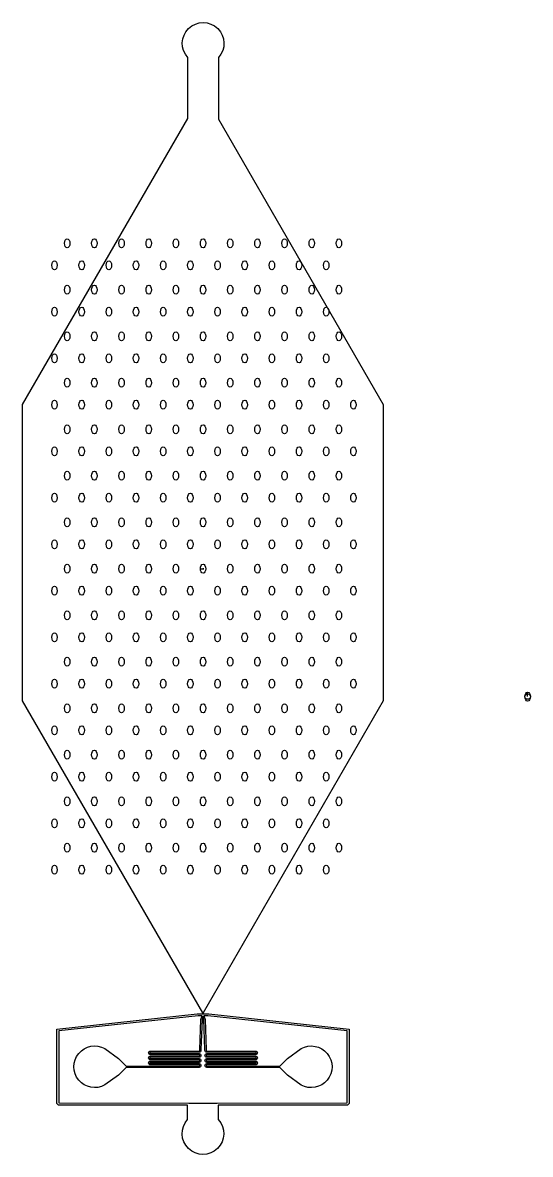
# Model space of a CAD drawing. Header units: inches. Extents: x -10 to 18.1, y -31.4 to 31.4.
import ezdxf

# ---------------------------------------------------------------- set-up
doc = ezdxf.new("R2010")
doc.units = ezdxf.units.IN
doc.header["$MEASUREMENT"] = 0

# ---------------------------------------------------------------- blocks, each defined once
blk = doc.blocks.new('*U26')
for centre in [(0.352, 0.61), (-0.352, -0.61)]:
    blk.add_ellipse(centre, major_axis=(0, 0.25), ratio=0.6)
blk = doc.blocks.new('*U27')
at = {"color": 0, "linetype": 'ByBlock', "lineweight": -2, "transparency": 16777216}
for p in [(0, 33.547), (1.507, 33.547), (3.014, 33.547), (4.521, 33.547), (6.027, 33.547), (7.534, 33.547), (9.041, 33.547), (10.548, 33.547), (12.055, 33.547), (13.562, 33.547), (15.069, 33.547), (0, 30.966), (1.507, 30.966), (3.014, 30.966), (4.521, 30.966), (6.027, 30.966), (7.534, 30.966), (9.041, 30.966), (10.548, 30.966), (12.055, 30.966), (13.562, 30.966), (15.069, 30.966), (0, 28.386), (1.507, 28.386), (3.014, 28.386), (4.521, 28.386), (6.027, 28.386), (7.534, 28.386), (9.041, 28.386), (10.548, 28.386), (12.055, 28.386), (13.562, 28.386), (15.069, 28.386), (0, 25.805), (1.507, 25.805), (3.014, 25.805), (4.521, 25.805), (6.027, 25.805), (7.534, 25.805), (9.041, 25.805), (10.548, 25.805), (12.055, 25.805), (13.562, 25.805), (15.069, 25.805), (0, 23.225), (1.507, 23.225), (3.014, 23.225), (4.521, 23.225), (6.027, 23.225), (7.534, 23.225), (9.041, 23.225), (10.548, 23.225), (12.055, 23.225), (13.562, 23.225), (15.069, 23.225), (0, 20.644), (1.507, 20.644), (3.014, 20.644), (4.521, 20.644), (6.027, 20.644), (7.534, 20.644), (9.041, 20.644), (10.548, 20.644), (12.055, 20.644), (13.562, 20.644), (15.069, 20.644), (0, 18.064), (1.507, 18.064), (3.014, 18.064), (4.521, 18.064), (6.027, 18.064), (7.534, 18.064), (9.041, 18.064), (10.548, 18.064), (12.055, 18.064), (13.562, 18.064), (15.069, 18.064), (0, 15.483), (1.507, 15.483), (3.014, 15.483), (4.521, 15.483), (6.027, 15.483), (7.534, 15.483), (9.041, 15.483), (10.548, 15.483), (12.055, 15.483), (13.562, 15.483), (15.069, 15.483), (0, 12.903), (1.507, 12.903), (3.014, 12.903), (4.521, 12.903), (6.027, 12.903), (7.534, 12.903), (9.041, 12.903), (10.548, 12.903), (12.055, 12.903), (13.562, 12.903), (15.069, 12.903), (0, 10.322), (1.507, 10.322), (3.014, 10.322), (4.521, 10.322), (6.027, 10.322), (7.534, 10.322), (9.041, 10.322), (10.548, 10.322), (12.055, 10.322), (13.562, 10.322), (15.069, 10.322), (0, 7.742), (1.507, 7.742), (3.014, 7.742), (4.521, 7.742), (6.027, 7.742), (7.534, 7.742), (9.041, 7.742), (10.548, 7.742), (12.055, 7.742), (13.562, 7.742), (15.069, 7.742), (0, 5.161), (1.507, 5.161), (3.014, 5.161), (4.521, 5.161), (6.027, 5.161), (7.534, 5.161), (9.041, 5.161), (10.548, 5.161), (12.055, 5.161), (13.562, 5.161), (15.069, 5.161), (0, 2.581), (1.507, 2.581), (3.014, 2.581), (4.521, 2.581), (6.027, 2.581), (7.534, 2.581), (9.041, 2.581), (10.548, 2.581), (12.055, 2.581), (13.562, 2.581), (15.069, 2.581), (0, 0), (1.507, 0), (3.014, 0), (4.521, 0), (6.027, 0), (7.534, 0), (9.041, 0), (10.548, 0), (12.055, 0), (13.562, 0), (15.069, 0)]:
    blk.add_blockref('*U26', p, dxfattribs=at)
blk = doc.blocks.new('*U29')
blk.add_ellipse((0, 0), major_axis=(0, 0.25), ratio=0.6)
blk = doc.blocks.new('*U30')
at = {"color": 0, "linetype": 'ByBlock', "lineweight": -2, "transparency": 16777216}
for p in [(0, 18.0635), (0, 15.483), (0, 12.9025), (0, 10.322), (0, 7.7415), (0, 5.161), (0, 2.5805), (0, 0)]:
    blk.add_blockref('*U29', p, dxfattribs=at)

msp = doc.modelspace()

# ---------------------------------------------------------------- linework, layer by layer
for p, q in [((-0.113, 1.093), (0, 1.093)), ((0, 1.136), (0, 1.046)), ((18, -6), (18, -5.75))]:
    msp.add_line(p, q)
msp.add_lwpolyline([(-10.005, 10.212), (-0.844, 26.08), (-0.844, 28.668), (-0.844, 29.464, -2.283917), (0.854, 29.464), (0.854, 28.668), (0.854, 26.045), (9.995, 10.212), (9.995, -6.238), (0.005, -23.541), (0.005, -23.611), (0.314, -23.611), (8.095, -24.451), (8.095, -28.58), (8.015, -28.668), (0.844, -28.668), (0.844, -29.464, -2.283917), (-0.854, -29.464), (-0.854, -28.668), (-8.025, -28.668), (-8.105, -28.58), (-8.105, -24.451), (-0.324, -23.611), (-0.015, -23.611), (-0.015, -23.541), (-10.005, -6.238)], format="xyb", close=True)
msp.add_lwpolyline([(4.083, -26.577), (0.212, -26.576, -1), (0.212, -26.366), (2.911, -26.367, 1), (2.911, -26.297), (0.212, -26.296, -1), (0.212, -26.086), (2.911, -26.087, 1), (2.911, -26.017), (0.212, -26.016, -1), (0.212, -25.806), (2.911, -25.807, 1), (2.911, -25.737), (0.212, -25.736, -0.414214), (0.107, -25.631), (0.107, -25.582), (0.049, -23.924), (-0.005, -23.736), (-0.055, -23.924), (-0.115, -25.582), (-0.115, -25.631, -0.414214), (-0.22, -25.736), (-2.919, -25.736, 1), (-2.919, -25.806), (-0.22, -25.806, -1), (-0.22, -26.016), (-2.919, -26.016, 1), (-2.919, -26.086), (-0.22, -26.086, -1), (-0.22, -26.296), (-2.919, -26.296, 1), (-2.919, -26.366), (-0.22, -26.366, -1), (-0.22, -26.576), (-4.092, -26.576), (-4.257, -26.576), (-4.684, -27.003), (-5.446, -27.552, -1.695798), (-5.446, -25.531), (-4.683, -26.08), (-4.257, -26.506), (-4.092, -26.506), (-0.22, -26.506, 0.999885), (-0.22, -26.436), (-2.919, -26.436, -1), (-2.919, -26.226), (-0.22, -26.226, 1), (-0.22, -26.156), (-2.919, -26.156, -1), (-2.919, -25.946), (-0.22, -25.946, 1), (-0.22, -25.876), (-2.919, -25.876, -1), (-2.919, -25.666), (-0.22, -25.666, 0.414214), (-0.185, -25.631), (-0.185, -25.581), (-0.125, -23.915), (-0.045, -23.711), (-0.28, -23.711), (-8.005, -24.541), (-8.005, -28.541), (-0.783, -28.568), (0.773, -28.568), (7.995, -28.541), (7.995, -24.541), (0.27, -23.711), (0.035, -23.711), (0.119, -23.915), (0.177, -25.581), (0.177, -25.631, 0.414214), (0.212, -25.666), (2.911, -25.667, -1), (2.911, -25.877), (0.212, -25.876, 1), (0.212, -25.946), (2.911, -25.947, -1), (2.911, -26.157), (0.212, -26.156, 1), (0.212, -26.226), (2.911, -26.227, -1), (2.911, -26.437), (0.212, -26.436, 0.999885), (0.212, -26.506), (4.083, -26.507), (4.249, -26.507), (4.674, -26.082), (5.438, -25.532, -1.695798), (5.438, -27.553), (4.677, -27.005), (4.249, -26.577), (4.083, -26.577)], format="xyb")
msp.add_circle((18, -6), 0.15)
msp.add_ellipse((18, -6), major_axis=(0, 0.25), ratio=0.6)

# ---------------------------------------------------------------- block references
for name, p in [('*U27', (-7.887, -15)), ('*U30', (8.337, -7.869))]:
    msp.add_blockref(name, p)

doc.saveas('drawing.dxf')
